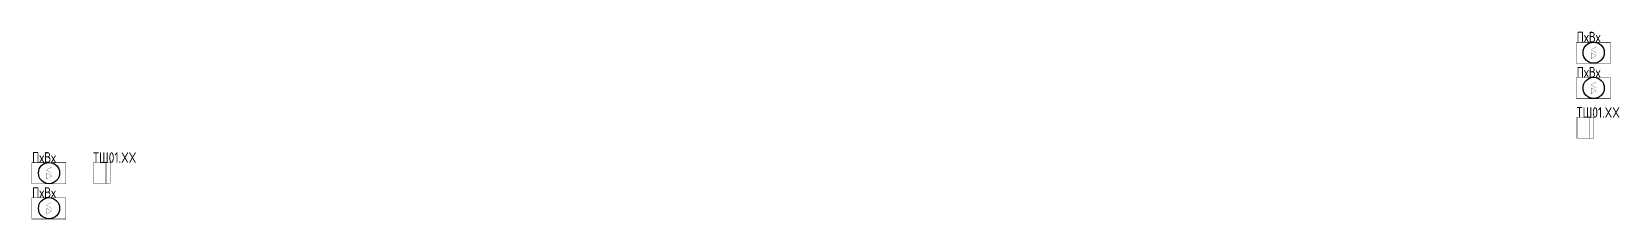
# Model space of a CAD drawing. Header units: millimetres. Extents: x 67855 to 143430, y -27927 to -19003.
import ezdxf

# ---------------------------------------------------------------- set-up
doc = ezdxf.new("R2010")
doc.units = ezdxf.units.MM
doc.styles.add('-ISOCPEUR-', font='ISOCPEUR.TTF', dxfattribs={"width": 0.8, "height": 2.5})

# ---------------------------------------------------------------- blocks, each defined once
blk = doc.blocks.new('PxVx')
at = {"const_width": 0.1}
blk.add_lwpolyline([(8.05, 5.05), (0, 5.05), (0, 0), (8.05, 0)], close=True, dxfattribs=at)
at = {"color": 1, "const_width": 0.05}
blk.add_lwpolyline([(3.45, 3.27), (4.7, 3.99), (4.7, 2.54), (3.45, 3.27)], dxfattribs=at)
at = {"color": 5, "const_width": 0.05}
blk.add_lwpolyline([(4.7, 1.89), (3.45, 2.6), (3.45, 1.15), (4.7, 1.89)], dxfattribs=at)
blk.add_circle((4.07, 2.57), 2.52)
at = {"insert": (0, 5.05), "char_height": 2.5, "attachment_point": 7, "style": '-ISOCPEUR-'}
blk.add_mtext_dynamic_manual_height_columns('ПхВх', width=80.3115, gutter_width=12.5, heights=[9], dxfattribs=at)
blk = doc.blocks.new('TС')
at = {"const_width": 0.1}
for points in [[(4.08, 0.1), (0.1, 0.1), (0.1, 5.15), (4.08, 5.15)], [(4.08, 5.15), (3.1, 5.15), (3.1, 0.1), (4.08, 0.1)]]:
    blk.add_lwpolyline(points, close=True, dxfattribs=at)
at = {"style": '-ISOCPEUR-', "width": 0.8}
blk.add_attdef('ADDR', (0, 5), '', height=2.5, dxfattribs=at)

msp = doc.modelspace()

# ---------------------------------------------------------------- block references
at = {"xscale": 200, "yscale": 200, "zscale": 200}
for p in [(141398, -20516), (141398, -22190), (67865, -26244), (67865, -27917)]:
    msp.add_blockref('PxVx', p, dxfattribs=at)
for p in [(141398, -24093), (70771, -26244)]:
    msp.add_blockref('TС', p, dxfattribs=at).add_auto_attribs({'ADDR': 'ТШ01.XX'})

doc.saveas('drawing.dxf')
